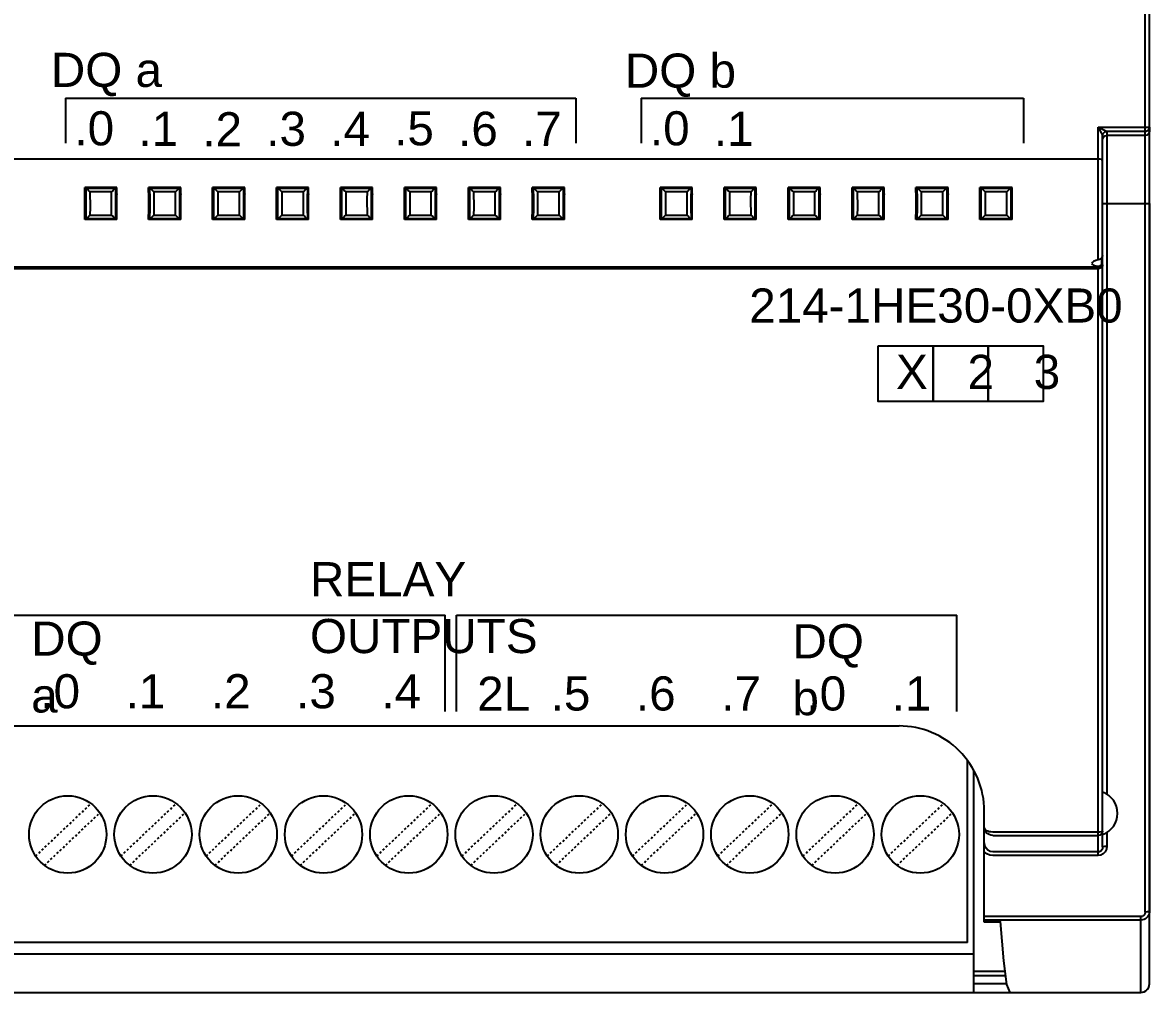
# Model space of a CAD drawing. Header units: inches. Extents: x 57 to 2760, y -193 to 2149.
# Drawn here: x 447.1 to 500, y 1902.8 to 1948.3 of the extents above; entities that cross this region are included whole.
import ezdxf

# ---------------------------------------------------------------- set-up
doc = ezdxf.new("R2010")
doc.units = ezdxf.units.IN
doc.header["$MEASUREMENT"] = 0
doc.linetypes.add('DOT', pattern=[0.2, 0.1, -0.1])
doc.styles.get("Standard").update_dxf_attribs({"font": 'arial.ttf'})

msp = doc.modelspace()

# ---------------------------------------------------------------- linework, layer by layer
at = {"color": 7, "linetype": 'Continuous'}
for p, q in [((499.97114, 1903.19462), (499.97114, 2002.39462)), ((499.77114, 1906.56641), (499.77114, 1999.02283)), ((497.57114, 1937.14898), (497.57114, 1943.37762)), ((497.57114, 1943.37762), (497.70357, 1943.11395)), ((497.57114, 1943.37762), (497.64829, 1943.33912)), ((497.57114, 1943.37762), (499.77114, 1943.37762)), ((497.64829, 1943.33912), (497.80264, 1943.26268)), ((497.70357, 1943.11395), (497.75103, 1943.02046)), ((497.75103, 1943.02046), (497.76374, 1942.9958)), ((497.80264, 1943.26268), (497.8915, 1943.21923)), ((497.8915, 1943.21923), (497.93092, 1943.20026)), ((497.96871, 1943.18286), (499.77114, 1943.18286)), ((497.97114, 1943.179), (497.97114, 1912.09265)), ((499.9602, 1943.31712), (499.97114, 1943.3821)), ((499.97114, 1943.3821), (499.97114, 1943.18168)), ((497.77114, 1937.04377), (497.77114, 1942.97977)), ((497.77114, 1937.35159), (497.77114, 1942.97977)), ((499.77114, 1942.98244), (497.97114, 1942.98244)), ((497.57114, 1941.87849), (445.12114, 1941.87849)), ((450.01779, 1940.54797), (450.06438, 1940.50138)), ((451.52449, 1940.54797), (450.01779, 1940.54797)), ((450.06438, 1940.50138), (450.10823, 1940.5006)), ((451.43405, 1940.5006), (450.10823, 1940.5006)), ((451.43405, 1940.5006), (451.4779, 1940.50138)), ((451.52449, 1940.54797), (451.4779, 1940.50138)), ((453.06438, 1940.50138), (453.01779, 1940.54797)), ((454.52449, 1940.54797), (453.01779, 1940.54797)), ((453.06438, 1940.50138), (453.10823, 1940.5006)), ((454.43405, 1940.5006), (453.10823, 1940.5006)), ((454.43405, 1940.5006), (454.4779, 1940.50138)), ((454.4779, 1940.50138), (454.52449, 1940.54797)), ((456.06438, 1940.50138), (456.01779, 1940.54797)), ((457.52449, 1940.54797), (456.01779, 1940.54797)), ((456.06438, 1940.50138), (456.10823, 1940.5006)), ((457.43405, 1940.5006), (456.10823, 1940.5006)), ((457.43405, 1940.5006), (457.4779, 1940.50138)), ((457.4779, 1940.50138), (457.52449, 1940.54797)), ((459.06438, 1940.50138), (459.01779, 1940.54797)), ((460.52449, 1940.54797), (459.01779, 1940.54797)), ((459.06438, 1940.50138), (459.10823, 1940.5006)), ((460.43405, 1940.5006), (459.10823, 1940.5006)), ((460.43405, 1940.5006), (460.4779, 1940.50138)), ((460.4779, 1940.50138), (460.52449, 1940.54797)), ((462.06438, 1940.50138), (462.01779, 1940.54797)), ((463.52449, 1940.54797), (462.01779, 1940.54797)), ((462.06438, 1940.50138), (462.10823, 1940.5006)), ((463.43405, 1940.5006), (462.10823, 1940.5006)), ((463.43405, 1940.5006), (463.4779, 1940.50138)), ((463.4779, 1940.50138), (463.52449, 1940.54797)), ((465.06438, 1940.50138), (465.01779, 1940.54797)), ((466.52449, 1940.54797), (465.01779, 1940.54797)), ((465.06438, 1940.50138), (465.10823, 1940.5006)), ((466.43405, 1940.5006), (465.10823, 1940.5006)), ((466.43405, 1940.5006), (466.4779, 1940.50138)), ((466.4779, 1940.50138), (466.52449, 1940.54797)), ((468.06438, 1940.50138), (468.01779, 1940.54797)), ((469.52449, 1940.54797), (468.01779, 1940.54797)), ((468.06438, 1940.50138), (468.10823, 1940.5006)), ((469.43405, 1940.5006), (468.10823, 1940.5006)), ((469.43405, 1940.5006), (469.4779, 1940.50138)), ((469.4779, 1940.50138), (469.52449, 1940.54797)), ((471.06438, 1940.50138), (471.01779, 1940.54797)), ((472.52449, 1940.54797), (471.01779, 1940.54797)), ((471.06438, 1940.50138), (471.10823, 1940.5006)), ((472.43405, 1940.5006), (471.10823, 1940.5006)), ((472.43405, 1940.5006), (472.4779, 1940.50138)), ((472.4779, 1940.50138), (472.52449, 1940.54797)), ((477.06438, 1940.50138), (477.01779, 1940.54797)), ((478.52449, 1940.54797), (477.01779, 1940.54797)), ((477.06438, 1940.50138), (477.10823, 1940.5006)), ((478.43405, 1940.5006), (477.10823, 1940.5006)), ((478.43405, 1940.5006), (478.4779, 1940.50138)), ((478.4779, 1940.50138), (478.52449, 1940.54797)), ((480.06438, 1940.50138), (480.01779, 1940.54797)), ((481.52449, 1940.54797), (480.01779, 1940.54797)), ((480.06438, 1940.50138), (480.10823, 1940.5006)), ((481.43405, 1940.5006), (480.10823, 1940.5006)), ((481.43405, 1940.5006), (481.4779, 1940.50138)), ((481.4779, 1940.50138), (481.52449, 1940.54797)), ((483.06438, 1940.50138), (483.01779, 1940.54797)), ((484.52449, 1940.54797), (483.01779, 1940.54797)), ((483.06438, 1940.50138), (483.10823, 1940.5006)), ((484.43405, 1940.5006), (483.10823, 1940.5006)), ((484.43405, 1940.5006), (484.4779, 1940.50138)), ((484.4779, 1940.50138), (484.52449, 1940.54797)), ((486.06438, 1940.50138), (486.01779, 1940.54797)), ((487.52449, 1940.54797), (486.01779, 1940.54797)), ((486.06438, 1940.50138), (486.09361, 1940.50086)), ((486.09361, 1940.50086), (486.10823, 1940.5006)), ((487.43405, 1940.5006), (486.10823, 1940.5006)), ((487.43405, 1940.5006), (487.4779, 1940.50138)), ((487.4779, 1940.50138), (487.52449, 1940.54797)), ((489.06438, 1940.50138), (489.01779, 1940.54797)), ((490.52449, 1940.54797), (489.01779, 1940.54797)), ((489.06438, 1940.50138), (489.09361, 1940.50086)), ((489.09361, 1940.50086), (489.10823, 1940.5006)), ((490.43405, 1940.5006), (489.10823, 1940.5006)), ((490.43405, 1940.5006), (490.4779, 1940.50138)), ((490.4779, 1940.50138), (490.52449, 1940.54797)), ((492.06438, 1940.50138), (492.01779, 1940.54797)), ((493.52449, 1940.54797), (492.01779, 1940.54797)), ((492.06438, 1940.50138), (492.09361, 1940.50086)), ((492.09361, 1940.50086), (492.10823, 1940.5006)), ((493.43405, 1940.5006), (492.10823, 1940.5006)), ((493.43405, 1940.5006), (493.4779, 1940.50138)), ((493.4779, 1940.50138), (493.52449, 1940.54797)), ((451.27715, 1940.33677), (450.26513, 1940.33677)), ((451.49607, 1939.95021), (451.49565, 1939.81894)), ((451.49565, 1939.81894), (451.49585, 1939.68611)), ((451.49709, 1940.07042), (451.49607, 1939.95021)), ((451.52378, 1940.3099), (451.50425, 1940.29457)), ((451.50425, 1940.29457), (451.52352, 1940.2227)), ((453.03803, 1940.29457), (453.01876, 1940.2227)), ((453.04568, 1940.02323), (453.04433, 1940.13353)), ((453.04646, 1939.89626), (453.04568, 1940.02323)), ((453.04662, 1939.76211), (453.04646, 1939.89626)), ((454.27715, 1940.33677), (453.26513, 1940.33677)), ((454.49607, 1939.95021), (454.49565, 1939.81894)), ((454.49565, 1939.81894), (454.49585, 1939.68611)), ((454.49709, 1940.07042), (454.49607, 1939.95021)), ((454.52378, 1940.3099), (454.50425, 1940.29457)), ((454.50425, 1940.29457), (454.52352, 1940.2227)), ((456.03803, 1940.29457), (456.01876, 1940.2227)), ((456.04568, 1940.02323), (456.04433, 1940.13353)), ((456.04646, 1939.89626), (456.04568, 1940.02323)), ((456.04662, 1939.76211), (456.04646, 1939.89626)), ((457.27715, 1940.33677), (456.26513, 1940.33677)), ((457.49607, 1939.95021), (457.49565, 1939.81894)), ((457.49565, 1939.81894), (457.49585, 1939.68611)), ((457.49709, 1940.07042), (457.49607, 1939.95021)), ((457.52378, 1940.3099), (457.50425, 1940.29457)), ((457.50425, 1940.29457), (457.52352, 1940.2227)), ((459.03803, 1940.29457), (459.01876, 1940.2227)), ((459.04568, 1940.02323), (459.04433, 1940.13353)), ((459.04646, 1939.89626), (459.04568, 1940.02323)), ((459.04662, 1939.76211), (459.04646, 1939.89626)), ((460.27715, 1940.33677), (459.26513, 1940.33677)), ((460.49607, 1939.95021), (460.49565, 1939.81894)), ((460.49565, 1939.81894), (460.49585, 1939.68611)), ((460.49709, 1940.07042), (460.49607, 1939.95021)), ((460.52378, 1940.3099), (460.50425, 1940.29457)), ((460.50425, 1940.29457), (460.52352, 1940.2227)), ((462.03803, 1940.29457), (462.01876, 1940.2227)), ((462.04568, 1940.02323), (462.04433, 1940.13353)), ((462.04646, 1939.89626), (462.04568, 1940.02323)), ((462.04662, 1939.76211), (462.04646, 1939.89626)), ((463.27715, 1940.33677), (462.26513, 1940.33677)), ((463.49607, 1939.95021), (463.49565, 1939.81894)), ((463.49565, 1939.81894), (463.49585, 1939.68611)), ((463.49709, 1940.07042), (463.49607, 1939.95021)), ((463.52378, 1940.3099), (463.50425, 1940.29457)), ((463.50425, 1940.29457), (463.52352, 1940.2227)), ((465.03803, 1940.29457), (465.01876, 1940.2227)), ((465.04568, 1940.02323), (465.04433, 1940.13353)), ((465.04646, 1939.89626), (465.04568, 1940.02323)), ((465.04662, 1939.76211), (465.04646, 1939.89626)), ((466.27715, 1940.33677), (465.26513, 1940.33677)), ((466.49607, 1939.95021), (466.49565, 1939.81894)), ((466.49565, 1939.81894), (466.49585, 1939.68611)), ((466.49709, 1940.07042), (466.49607, 1939.95021)), ((466.52378, 1940.3099), (466.50425, 1940.29457)), ((466.50425, 1940.29457), (466.52352, 1940.2227)), ((468.03803, 1940.29457), (468.01876, 1940.2227)), ((468.04568, 1940.02323), (468.04433, 1940.13353)), ((468.04646, 1939.89626), (468.04568, 1940.02323)), ((468.04662, 1939.76211), (468.04646, 1939.89626)), ((469.27715, 1940.33677), (468.26513, 1940.33677)), ((469.49607, 1939.95021), (469.49565, 1939.81894)), ((469.49565, 1939.81894), (469.49585, 1939.68611)), ((469.49709, 1940.07042), (469.49607, 1939.95021)), ((469.52378, 1940.3099), (469.50425, 1940.29457)), ((469.50425, 1940.29457), (469.52352, 1940.2227)), ((471.03803, 1940.29457), (471.01876, 1940.2227)), ((471.04568, 1940.02323), (471.04433, 1940.13353)), ((471.04646, 1939.89626), (471.04568, 1940.02323)), ((471.04662, 1939.76211), (471.04646, 1939.89626)), ((472.27715, 1940.33677), (471.26513, 1940.33677)), ((472.49565, 1939.81894), (472.49585, 1939.68611)), ((472.52378, 1940.3099), (472.50425, 1940.29457)), ((472.50425, 1940.29457), (472.52352, 1940.2227)), ((477.03803, 1940.29457), (477.01876, 1940.2227)), ((477.04568, 1940.02323), (477.04433, 1940.13353)), ((477.04646, 1939.89626), (477.04568, 1940.02323)), ((477.04662, 1939.76211), (477.04646, 1939.89626)), ((478.27715, 1940.33677), (477.26513, 1940.33677)), ((478.49607, 1939.95021), (478.49565, 1939.81894)), ((478.49565, 1939.81894), (478.49585, 1939.68611)), ((478.49709, 1940.07042), (478.49607, 1939.95021)), ((478.52378, 1940.3099), (478.50425, 1940.29457)), ((478.50425, 1940.29457), (478.52352, 1940.2227)), ((480.03803, 1940.29457), (480.01876, 1940.2227)), ((480.04568, 1940.02323), (480.04433, 1940.13353)), ((480.04646, 1939.89626), (480.04568, 1940.02323)), ((480.04662, 1939.76211), (480.04646, 1939.89626)), ((481.27715, 1940.33677), (480.26513, 1940.33677)), ((481.49607, 1939.95021), (481.49565, 1939.81894)), ((481.49565, 1939.81894), (481.49585, 1939.68611)), ((481.49709, 1940.07042), (481.49607, 1939.95021)), ((481.52378, 1940.3099), (481.50425, 1940.29457)), ((481.50425, 1940.29457), (481.52352, 1940.2227)), ((483.03803, 1940.29457), (483.01876, 1940.2227)), ((483.04568, 1940.02323), (483.04433, 1940.13353)), ((483.04646, 1939.89626), (483.04568, 1940.02323)), ((483.04662, 1939.76211), (483.04646, 1939.89626)), ((484.27715, 1940.33677), (483.26513, 1940.33677)), ((484.49607, 1939.95021), (484.49565, 1939.81894)), ((484.49565, 1939.81894), (484.49585, 1939.68611)), ((484.49709, 1940.07042), (484.49607, 1939.95021)), ((484.52378, 1940.3099), (484.50425, 1940.29457)), ((484.50425, 1940.29457), (484.52352, 1940.2227)), ((486.03803, 1940.29457), (486.01876, 1940.2227)), ((486.04568, 1940.02323), (486.04433, 1940.13353)), ((486.04646, 1939.89626), (486.04568, 1940.02323)), ((486.04662, 1939.76211), (486.04646, 1939.89626)), ((487.27715, 1940.33677), (486.26513, 1940.33677)), ((487.49607, 1939.95021), (487.49565, 1939.81894)), ((487.49565, 1939.81894), (487.49585, 1939.68611)), ((487.49709, 1940.07042), (487.49607, 1939.95021)), ((487.52378, 1940.3099), (487.50425, 1940.29457)), ((487.50425, 1940.29457), (487.52352, 1940.2227)), ((489.03803, 1940.29457), (489.01876, 1940.2227)), ((489.04568, 1940.02323), (489.04433, 1940.13353)), ((489.04646, 1939.89626), (489.04568, 1940.02323)), ((489.04662, 1939.76211), (489.04646, 1939.89626)), ((490.27715, 1940.33677), (489.26513, 1940.33677)), ((490.49607, 1939.95021), (490.49565, 1939.81894)), ((490.49565, 1939.81894), (490.49585, 1939.68611)), ((490.49709, 1940.07042), (490.49607, 1939.95021)), ((490.52378, 1940.3099), (490.50425, 1940.29457)), ((490.50425, 1940.29457), (490.52352, 1940.2227)), ((492.03803, 1940.29457), (492.01876, 1940.2227)), ((492.04568, 1940.02323), (492.04433, 1940.13353)), ((492.04646, 1939.89626), (492.04568, 1940.02323)), ((492.04662, 1939.76211), (492.04646, 1939.89626)), ((493.27715, 1940.33677), (492.26513, 1940.33677)), ((451.49585, 1939.68611), (451.49665, 1939.56094)), ((451.49665, 1939.56094), (451.498, 1939.45226)), ((451.50425, 1939.29467), (451.52352, 1939.36654)), ((453.0185, 1939.27934), (453.03803, 1939.29467)), ((453.03803, 1939.29467), (453.01876, 1939.36654)), ((453.04509, 1939.51018), (453.04616, 1939.63028)), ((453.04616, 1939.63028), (453.04662, 1939.76211)), ((454.49585, 1939.68611), (454.49665, 1939.56094)), ((454.49665, 1939.56094), (454.498, 1939.45226)), ((454.50425, 1939.29467), (454.52352, 1939.36654)), ((456.0185, 1939.27934), (456.03803, 1939.29467)), ((456.03803, 1939.29467), (456.01876, 1939.36654)), ((456.04509, 1939.51018), (456.04616, 1939.63028)), ((456.04616, 1939.63028), (456.04662, 1939.76211)), ((457.49585, 1939.68611), (457.49665, 1939.56094)), ((457.49665, 1939.56094), (457.498, 1939.45226)), ((457.50425, 1939.29467), (457.52352, 1939.36654)), ((459.0185, 1939.27934), (459.03803, 1939.29467)), ((459.03803, 1939.29467), (459.01876, 1939.36654)), ((459.04509, 1939.51018), (459.04616, 1939.63028)), ((459.04616, 1939.63028), (459.04662, 1939.76211)), ((460.49585, 1939.68611), (460.49665, 1939.56094)), ((460.49665, 1939.56094), (460.498, 1939.45226)), ((460.50425, 1939.29467), (460.52352, 1939.36654)), ((462.0185, 1939.27934), (462.03803, 1939.29467)), ((462.03803, 1939.29467), (462.01876, 1939.36654)), ((462.04509, 1939.51018), (462.04616, 1939.63028)), ((462.04616, 1939.63028), (462.04662, 1939.76211)), ((463.49585, 1939.68611), (463.49665, 1939.56094)), ((463.49665, 1939.56094), (463.498, 1939.45226)), ((463.50425, 1939.29467), (463.52352, 1939.36654)), ((465.0185, 1939.27934), (465.03803, 1939.29467)), ((465.03803, 1939.29467), (465.01876, 1939.36654)), ((465.04509, 1939.51018), (465.04616, 1939.63028)), ((465.04616, 1939.63028), (465.04662, 1939.76211)), ((466.49585, 1939.68611), (466.49665, 1939.56094)), ((466.49665, 1939.56094), (466.498, 1939.45226)), ((466.50425, 1939.29467), (466.52352, 1939.36654)), ((468.0185, 1939.27934), (468.03803, 1939.29467)), ((468.03803, 1939.29467), (468.01876, 1939.36654)), ((468.04509, 1939.51018), (468.04616, 1939.63028)), ((468.04616, 1939.63028), (468.04662, 1939.76211)), ((469.49585, 1939.68611), (469.49665, 1939.56094)), ((469.49665, 1939.56094), (469.498, 1939.45226)), ((469.50425, 1939.29467), (469.52352, 1939.36654)), ((471.0185, 1939.27934), (471.03803, 1939.29467)), ((471.03803, 1939.29467), (471.01876, 1939.36654)), ((471.04509, 1939.51018), (471.04616, 1939.63028)), ((471.04616, 1939.63028), (471.04662, 1939.76211)), ((472.49585, 1939.68611), (472.49665, 1939.56094)), ((472.49665, 1939.56094), (472.498, 1939.45226)), ((472.50425, 1939.29467), (472.52352, 1939.36654)), ((477.0185, 1939.27934), (477.03803, 1939.29467)), ((477.03803, 1939.29467), (477.01876, 1939.36654)), ((477.04509, 1939.51018), (477.04616, 1939.63028)), ((477.04616, 1939.63028), (477.04662, 1939.76211)), ((478.49585, 1939.68611), (478.49665, 1939.56094)), ((478.49665, 1939.56094), (478.498, 1939.45226)), ((478.50425, 1939.29467), (478.52352, 1939.36654)), ((480.0185, 1939.27934), (480.03803, 1939.29467)), ((480.03803, 1939.29467), (480.01876, 1939.36654)), ((480.04509, 1939.51018), (480.04616, 1939.63028)), ((480.04616, 1939.63028), (480.04662, 1939.76211)), ((481.49585, 1939.68611), (481.49665, 1939.56094)), ((481.49665, 1939.56094), (481.498, 1939.45226)), ((481.50425, 1939.29467), (481.52352, 1939.36654)), ((483.0185, 1939.27934), (483.03803, 1939.29467)), ((483.03803, 1939.29467), (483.01876, 1939.36654)), ((483.04509, 1939.51018), (483.04616, 1939.63028)), ((483.04616, 1939.63028), (483.04662, 1939.76211)), ((484.49585, 1939.68611), (484.49665, 1939.56094)), ((484.49665, 1939.56094), (484.498, 1939.45226)), ((484.50425, 1939.29467), (484.52352, 1939.36654)), ((486.0185, 1939.27934), (486.03803, 1939.29467)), ((486.03803, 1939.29467), (486.01876, 1939.36654)), ((486.04509, 1939.51018), (486.04616, 1939.63028)), ((486.04616, 1939.63028), (486.04662, 1939.76211)), ((487.49585, 1939.68611), (487.49665, 1939.56094)), ((487.49665, 1939.56094), (487.498, 1939.45226)), ((487.50425, 1939.29467), (487.52352, 1939.36654)), ((489.0185, 1939.27934), (489.03803, 1939.29467)), ((489.03803, 1939.29467), (489.01876, 1939.36654)), ((489.04509, 1939.51018), (489.04616, 1939.63028)), ((489.04616, 1939.63028), (489.04662, 1939.76211)), ((490.49585, 1939.68611), (490.49665, 1939.56094)), ((490.49665, 1939.56094), (490.498, 1939.45226)), ((490.50425, 1939.29467), (490.52352, 1939.36654)), ((492.0185, 1939.27934), (492.03803, 1939.29467)), ((492.03803, 1939.29467), (492.01876, 1939.36654)), ((492.04509, 1939.51018), (492.04616, 1939.63028)), ((492.04616, 1939.63028), (492.04662, 1939.76211)), ((497.77114, 1939.79462), (499.97114, 1939.79462)), ((499.97114, 1939.79462), (499.97114, 1906.59967)), ((450.01779, 1939.04127), (450.06438, 1939.08786)), ((451.52449, 1939.04127), (450.01779, 1939.04127)), ((450.10822, 1939.08864), (450.06438, 1939.08786)), ((450.10822, 1939.08864), (451.43406, 1939.08864)), ((450.26513, 1939.25247), (451.27715, 1939.25247)), ((451.4779, 1939.08786), (451.43406, 1939.08864)), ((451.52449, 1939.04127), (451.4779, 1939.08786)), ((453.06438, 1939.08786), (453.01779, 1939.04127)), ((454.52449, 1939.04127), (453.01779, 1939.04127)), ((453.10822, 1939.08864), (453.06438, 1939.08786)), ((453.10822, 1939.08864), (454.43406, 1939.08864)), ((453.26513, 1939.25247), (454.27715, 1939.25247)), ((454.4779, 1939.08786), (454.43406, 1939.08864)), ((454.4779, 1939.08786), (454.52449, 1939.04127)), ((456.06438, 1939.08786), (456.01779, 1939.04127)), ((457.52449, 1939.04127), (456.01779, 1939.04127)), ((456.10822, 1939.08864), (456.06438, 1939.08786)), ((456.10822, 1939.08864), (457.43406, 1939.08864)), ((456.26513, 1939.25247), (457.27715, 1939.25247)), ((457.4779, 1939.08786), (457.43406, 1939.08864)), ((457.4779, 1939.08786), (457.52449, 1939.04127)), ((459.06438, 1939.08786), (459.01779, 1939.04127)), ((460.52449, 1939.04127), (459.01779, 1939.04127)), ((459.10822, 1939.08864), (459.06438, 1939.08786)), ((459.10822, 1939.08864), (460.43406, 1939.08864)), ((459.26513, 1939.25247), (460.27715, 1939.25247)), ((460.4779, 1939.08786), (460.43406, 1939.08864)), ((460.4779, 1939.08786), (460.52449, 1939.04127)), ((462.06438, 1939.08786), (462.01779, 1939.04127)), ((463.52449, 1939.04127), (462.01779, 1939.04127)), ((462.10822, 1939.08864), (462.06438, 1939.08786)), ((462.10822, 1939.08864), (463.43406, 1939.08864)), ((462.26513, 1939.25247), (463.27715, 1939.25247)), ((463.4779, 1939.08786), (463.43406, 1939.08864)), ((463.4779, 1939.08786), (463.52449, 1939.04127)), ((465.06438, 1939.08786), (465.01779, 1939.04127)), ((466.52449, 1939.04127), (465.01779, 1939.04127)), ((465.10822, 1939.08864), (465.06438, 1939.08786)), ((465.10822, 1939.08864), (466.43406, 1939.08864)), ((465.26513, 1939.25247), (466.27715, 1939.25247)), ((466.4779, 1939.08786), (466.43406, 1939.08864)), ((466.4779, 1939.08786), (466.52449, 1939.04127)), ((468.06438, 1939.08786), (468.01779, 1939.04127)), ((469.52449, 1939.04127), (468.01779, 1939.04127)), ((468.10822, 1939.08864), (468.06438, 1939.08786)), ((468.10822, 1939.08864), (469.43406, 1939.08864)), ((468.26513, 1939.25247), (469.27715, 1939.25247)), ((469.4779, 1939.08786), (469.43406, 1939.08864)), ((469.4779, 1939.08786), (469.52449, 1939.04127)), ((471.06438, 1939.08786), (471.01779, 1939.04127)), ((472.52449, 1939.04127), (471.01779, 1939.04127)), ((471.10822, 1939.08864), (471.06438, 1939.08786)), ((471.10822, 1939.08864), (472.43406, 1939.08864)), ((471.26513, 1939.25247), (472.27715, 1939.25247)), ((472.4779, 1939.08786), (472.43406, 1939.08864)), ((472.4779, 1939.08786), (472.52449, 1939.04127)), ((477.06438, 1939.08786), (477.01779, 1939.04127)), ((478.52449, 1939.04127), (477.01779, 1939.04127)), ((477.10822, 1939.08864), (477.06438, 1939.08786)), ((477.10822, 1939.08864), (478.43406, 1939.08864)), ((477.26513, 1939.25247), (478.27715, 1939.25247)), ((478.4779, 1939.08786), (478.43406, 1939.08864)), ((478.4779, 1939.08786), (478.52449, 1939.04127)), ((480.06438, 1939.08786), (480.01779, 1939.04127)), ((481.52449, 1939.04127), (480.01779, 1939.04127)), ((480.10822, 1939.08864), (480.06438, 1939.08786)), ((480.10822, 1939.08864), (481.43406, 1939.08864)), ((480.26513, 1939.25247), (481.27715, 1939.25247)), ((481.4779, 1939.08786), (481.43406, 1939.08864)), ((481.4779, 1939.08786), (481.52449, 1939.04127)), ((483.06438, 1939.08786), (483.01779, 1939.04127)), ((484.52449, 1939.04127), (483.01779, 1939.04127)), ((483.10822, 1939.08864), (483.06438, 1939.08786)), ((483.10822, 1939.08864), (484.43406, 1939.08864)), ((483.26513, 1939.25247), (484.27715, 1939.25247)), ((484.4779, 1939.08786), (484.43406, 1939.08864)), ((484.4779, 1939.08786), (484.52449, 1939.04127)), ((486.06438, 1939.08786), (486.01779, 1939.04127)), ((487.52449, 1939.04127), (486.01779, 1939.04127)), ((486.10822, 1939.08864), (486.06438, 1939.08786)), ((486.10822, 1939.08864), (487.43406, 1939.08864)), ((486.26513, 1939.25247), (487.27715, 1939.25247)), ((487.4779, 1939.08786), (487.43406, 1939.08864)), ((487.4779, 1939.08786), (487.52449, 1939.04127)), ((489.06438, 1939.08786), (489.01779, 1939.04127)), ((490.52449, 1939.04127), (489.01779, 1939.04127)), ((489.10822, 1939.08864), (489.06438, 1939.08786)), ((489.10822, 1939.08864), (490.43406, 1939.08864)), ((489.26513, 1939.25247), (490.27715, 1939.25247)), ((490.44868, 1939.08838), (490.43406, 1939.08864)), ((490.4779, 1939.08786), (490.44868, 1939.08838)), ((490.4779, 1939.08786), (490.52449, 1939.04127)), ((492.06438, 1939.08786), (492.01779, 1939.04127)), ((493.52449, 1939.04127), (492.01779, 1939.04127)), ((492.10822, 1939.08864), (492.06438, 1939.08786)), ((492.10822, 1939.08864), (493.43406, 1939.08864)), ((492.26513, 1939.25247), (493.27715, 1939.25247)), ((493.44868, 1939.08838), (493.43406, 1939.08864)), ((493.4779, 1939.08786), (493.44868, 1939.08838)), ((493.4779, 1939.08786), (493.52449, 1939.04127)), ((497.72114, 1937.22572), (497.72114, 1936.9179)), ((497.57114, 1936.80604), (445.12114, 1936.80604)), ((497.57114, 1936.73864), (445.12114, 1936.73864)), ((497.57114, 1909.22064), (497.57114, 1936.85877)), ((497.72114, 1936.9179), (497.75824, 1936.97653)), ((497.75592, 1936.92903), (497.77114, 1937.00527)), ((497.75824, 1936.97653), (497.77114, 1937.04377)), ((497.77114, 1909.62196), (497.77114, 1937.00527)), ((446.22114, 1915.29462), (488.22111, 1915.29462)), ((491.43114, 1905.14462), (491.43114, 1913.68123)), ((491.72114, 1913.23111), (491.72114, 1902.79462)), ((492.22114, 1906.09161), (492.22114, 1911.29462)), ((492.62114, 1910.33179), (497.57114, 1910.33179)), ((497.97114, 1910.29659), (497.97114, 1909.65211)), ((492.62114, 1910.15894), (497.57114, 1910.15894)), ((497.57114, 1909.38322), (492.62114, 1909.38322)), ((497.57114, 1909.22064), (492.62114, 1909.22064)), ((499.57114, 1906.3493), (492.22114, 1906.3493)), ((499.57112, 1906.18957), (492.22114, 1906.18957)), ((492.98956, 1906.1182), (492.22114, 1906.1182)), ((492.99314, 1906.09161), (492.22114, 1906.09161)), ((493.13647, 1904.27635), (492.98956, 1906.1182)), ((499.57114, 1902.79462), (499.57114, 1906.3493)), ((491.43114, 1905.14462), (442.52114, 1905.14462)), ((442.72114, 1904.60462), (491.72114, 1904.60462)), ((491.72114, 1903.79462), (493.20115, 1903.79462)), ((491.72114, 1903.59462), (493.22801, 1903.59462)), ((493.28172, 1903.19462), (491.72114, 1903.19462)), ((390.37114, 1902.79462), (499.57114, 1902.79462))]:
    msp.add_line(p, q, dxfattribs=at)
for p, q in [((449.12071, 1944.74008), (449.12071, 1942.62405)), ((449.12071, 1944.74008), (473.05981, 1944.74008)), ((473.05981, 1944.74008), (473.05981, 1942.62405)), ((476.12071, 1944.74008), (476.12071, 1942.62405)), ((476.12071, 1944.74008), (494.05981, 1944.74008)), ((494.05981, 1944.74008), (494.05981, 1942.62405)), ((443.46139, 1920.48261), (466.93614, 1920.48261)), ((466.93614, 1915.96903), (466.93614, 1920.48261)), ((467.46139, 1920.48261), (490.93614, 1920.48261)), ((467.46139, 1915.96903), (467.46139, 1920.48261)), ((490.93614, 1915.96903), (490.93614, 1920.48261))]:
    msp.add_line(p, q)
at = {"linetype": 'DOT'}
for p, q in [((447.71529, 1909.19139), (450.31437, 1911.65344)), ((451.71529, 1909.19139), (454.31437, 1911.65344)), ((455.71529, 1909.19139), (458.31437, 1911.65344)), ((459.71529, 1909.19139), (462.31437, 1911.65344)), ((463.71529, 1909.19139), (466.31437, 1911.65344)), ((467.71529, 1909.19139), (470.31437, 1911.65344)), ((471.71529, 1909.19139), (474.31437, 1911.65344)), ((475.71529, 1909.19139), (478.31437, 1911.65344)), ((479.71529, 1909.19139), (482.31437, 1911.65344)), ((483.71529, 1909.19139), (486.31437, 1911.65344)), ((487.71529, 1909.19139), (490.31437, 1911.65344)), ((448.12791, 1908.7558), (450.72699, 1911.21785)), ((452.12791, 1908.7558), (454.72699, 1911.21785)), ((456.12791, 1908.7558), (458.72699, 1911.21785)), ((460.12791, 1908.7558), (462.72699, 1911.21785)), ((464.12791, 1908.7558), (466.72699, 1911.21785)), ((468.12791, 1908.7558), (470.72699, 1911.21785)), ((472.12791, 1908.7558), (474.72699, 1911.21785)), ((476.12791, 1908.7558), (478.72699, 1911.21785)), ((480.12791, 1908.7558), (482.72699, 1911.21785)), ((484.12791, 1908.7558), (486.72699, 1911.21785)), ((488.12791, 1908.7558), (490.72699, 1911.21785))]:
    msp.add_line(p, q, dxfattribs=at)
at = {"color": 7, "linetype": 'Continuous'}
for points in [[(497.76374, 1942.9958), (497.76759, 1942.98846), (497.76993, 1942.98414)], [(497.76993, 1942.98414), (497.79736, 1943.08299), (497.87001, 1943.15563), (497.96871, 1943.18287)], [(497.77114, 1942.97977), (497.79793, 1943.07939), (497.87114, 1943.15231), (497.97114, 1943.179)], [(497.93092, 1943.20026), (497.94531, 1943.19345), (497.95633, 1943.18832), (497.96404, 1943.18484), (497.96871, 1943.18286)], [(497.96871, 1943.18286), (497.97053, 1943.18096), (497.97114, 1943.179)], [(499.77114, 1943.37762), (499.84816, 1943.37796), (499.91388, 1943.37896), (499.95654, 1943.38042), (499.97114, 1943.3821)], [(499.77114, 1943.18286), (499.81144, 1943.18695), (499.85374, 1943.20065), (499.89543, 1943.226), (499.93266, 1943.2646), (499.9602, 1943.31712)], [(499.97114, 1943.18168), (499.95592, 1943.10544), (499.91256, 1943.0408), (499.84768, 1942.99761), (499.77114, 1942.98244)], [(497.76993, 1942.98414), (497.77084, 1942.98194), (497.77114, 1942.97977)], [(497.77114, 1942.7832), (497.78636, 1942.85945), (497.82972, 1942.92409)], [(497.82972, 1942.92409), (497.8946, 1942.96728), (497.97114, 1942.98244)], [(497.77114, 1941.79818), (497.75724, 1941.82801), (497.71595, 1941.85394), (497.65108, 1941.87193), (497.57114, 1941.87849)], [(450.01779, 1939.04127), (450.01928, 1939.5409), (450.01928, 1940.04798), (450.01779, 1940.54797)], [(450.06438, 1940.50138), (450.06579, 1940.03173), (450.06579, 1939.55779), (450.06438, 1939.08786)], [(450.10823, 1940.5006), (450.15878, 1940.44626), (450.21113, 1940.39166), (450.26513, 1940.33677)], [(451.43405, 1940.5006), (451.3835, 1940.44626), (451.33115, 1940.39166), (451.27715, 1940.33677)], [(451.4779, 1939.08786), (451.47649, 1939.55779), (451.47649, 1940.03173), (451.4779, 1940.50138)], [(451.52449, 1939.04127), (451.523, 1939.5409), (451.523, 1940.04798), (451.52449, 1940.54797)], [(453.01779, 1939.04127), (453.01928, 1939.5409), (453.01928, 1940.04798), (453.01779, 1940.54797)], [(453.06438, 1940.50138), (453.06579, 1940.03173), (453.06579, 1939.55779), (453.06438, 1939.08786)], [(453.10823, 1940.5006), (453.15878, 1940.44626), (453.21112, 1940.39167), (453.26513, 1940.33677)], [(454.43405, 1940.5006), (454.3835, 1940.44626), (454.33116, 1940.39167), (454.27715, 1940.33677)], [(454.4779, 1939.08786), (454.47649, 1939.55779), (454.47649, 1940.03173), (454.4779, 1940.50138)], [(454.52449, 1939.04127), (454.523, 1939.5409), (454.523, 1940.04798), (454.52449, 1940.54797)], [(456.01779, 1939.04127), (456.01928, 1939.5409), (456.01928, 1940.04798), (456.01779, 1940.54797)], [(456.06438, 1940.50138), (456.06579, 1940.03173), (456.06579, 1939.55779), (456.06438, 1939.08786)], [(456.10823, 1940.5006), (456.15877, 1940.44627), (456.21112, 1940.39167), (456.26513, 1940.33677)], [(457.43405, 1940.5006), (457.38351, 1940.44627), (457.33116, 1940.39167), (457.27715, 1940.33677)], [(457.4779, 1939.08786), (457.47649, 1939.55779), (457.47649, 1940.03173), (457.4779, 1940.50138)], [(457.52449, 1939.04127), (457.523, 1939.5409), (457.523, 1940.04798), (457.52449, 1940.54797)], [(459.01779, 1939.04127), (459.01928, 1939.5409), (459.01928, 1940.04798), (459.01779, 1940.54797)], [(459.06438, 1940.50138), (459.06579, 1940.03173), (459.06579, 1939.55779), (459.06438, 1939.08786)], [(459.10823, 1940.5006), (459.15876, 1940.44628), (459.21111, 1940.39168), (459.26513, 1940.33677)], [(460.43405, 1940.5006), (460.38352, 1940.44628), (460.33117, 1940.39168), (460.27715, 1940.33677)], [(460.4779, 1939.08786), (460.47649, 1939.55779), (460.47649, 1940.03173), (460.4779, 1940.50138)], [(460.52449, 1939.04127), (460.523, 1939.5409), (460.523, 1940.04798), (460.52449, 1940.54797)], [(462.01779, 1939.04127), (462.01928, 1939.5409), (462.01928, 1940.04798), (462.01779, 1940.54797)], [(462.06438, 1940.50138), (462.06579, 1940.03173), (462.06579, 1939.55779), (462.06438, 1939.08786)], [(462.10823, 1940.5006), (462.15875, 1940.44629), (462.2111, 1940.39169), (462.26513, 1940.33677)], [(463.43405, 1940.5006), (463.38353, 1940.44629), (463.33118, 1940.39169), (463.27715, 1940.33677)], [(463.4779, 1939.08786), (463.47649, 1939.55779), (463.47649, 1940.03173), (463.4779, 1940.50138)], [(463.52449, 1939.04127), (463.523, 1939.5409), (463.523, 1940.04798), (463.52449, 1940.54797)], [(465.01779, 1939.04127), (465.01928, 1939.5409), (465.01928, 1940.04798), (465.01779, 1940.54797)], [(465.06438, 1940.50138), (465.06579, 1940.03173), (465.06579, 1939.55779), (465.06438, 1939.08786)], [(465.10823, 1940.5006), (465.15874, 1940.4463), (465.21108, 1940.3917), (465.26513, 1940.33677)], [(466.43405, 1940.5006), (466.38354, 1940.4463), (466.33119, 1940.3917), (466.27715, 1940.33677)], [(466.4779, 1939.08786), (466.47649, 1939.55779), (466.47649, 1940.03173), (466.4779, 1940.50138)], [(466.52449, 1939.04127), (466.523, 1939.5409), (466.523, 1940.04798), (466.52449, 1940.54797)], [(468.01779, 1939.04127), (468.01928, 1939.5409), (468.01928, 1940.04798), (468.01779, 1940.54797)], [(468.06438, 1940.50138), (468.06579, 1940.03173), (468.06579, 1939.55779), (468.06438, 1939.08786)], [(468.10823, 1940.5006), (468.15873, 1940.44631), (468.21107, 1940.39172), (468.26513, 1940.33677)], [(469.43405, 1940.5006), (469.38355, 1940.44631), (469.33121, 1940.39172), (469.27715, 1940.33677)], [(469.4779, 1939.08786), (469.47649, 1939.55779), (469.47649, 1940.03173), (469.4779, 1940.50138)], [(469.52449, 1939.04127), (469.523, 1939.5409), (469.523, 1940.04798), (469.52449, 1940.54797)], [(471.01779, 1939.04127), (471.01928, 1939.5409), (471.01928, 1940.04798), (471.01779, 1940.54797)], [(471.06438, 1940.50138), (471.06579, 1940.03173), (471.06579, 1939.55779), (471.06438, 1939.08786)], [(471.10823, 1940.5006), (471.15872, 1940.44632), (471.21106, 1940.39173), (471.26513, 1940.33677)], [(472.43405, 1940.5006), (472.38356, 1940.44632), (472.33122, 1940.39173), (472.27715, 1940.33677)], [(472.4779, 1939.08786), (472.47649, 1939.55779), (472.47649, 1940.03173), (472.4779, 1940.50138)], [(472.52449, 1939.04127), (472.523, 1939.5409), (472.523, 1940.04798), (472.52449, 1940.54797)], [(477.01779, 1939.04127), (477.01928, 1939.5409), (477.01928, 1940.04798), (477.01779, 1940.54797)], [(477.06438, 1940.50138), (477.06579, 1940.03173), (477.06579, 1939.55779), (477.06438, 1939.08786)], [(477.10823, 1940.5006), (477.15869, 1940.44635), (477.21103, 1940.39176), (477.26513, 1940.33677)], [(478.43405, 1940.5006), (478.38359, 1940.44635), (478.33124, 1940.39176), (478.27715, 1940.33677)], [(478.4779, 1939.08786), (478.47649, 1939.55779), (478.47649, 1940.03173), (478.4779, 1940.50138)], [(478.52449, 1939.04127), (478.523, 1939.5409), (478.523, 1940.04798), (478.52449, 1940.54797)], [(480.01779, 1939.04127), (480.01928, 1939.5409), (480.01928, 1940.04798), (480.01779, 1940.54797)], [(480.06438, 1940.50138), (480.06579, 1940.03173), (480.06579, 1939.55779), (480.06438, 1939.08786)], [(480.10823, 1940.5006), (480.15868, 1940.44636), (480.21102, 1940.39177), (480.26513, 1940.33677)], [(481.43405, 1940.5006), (481.3836, 1940.44636), (481.33126, 1940.39177), (481.27715, 1940.33677)], [(481.4779, 1939.08786), (481.47649, 1939.55779), (481.47649, 1940.03173), (481.4779, 1940.50138)], [(481.52449, 1939.04127), (481.523, 1939.5409), (481.523, 1940.04798), (481.52449, 1940.54797)], [(483.01779, 1939.04127), (483.01928, 1939.5409), (483.01928, 1940.04798), (483.01779, 1940.54797)], [(483.06438, 1940.50138), (483.06579, 1940.03173), (483.06579, 1939.55779), (483.06438, 1939.08786)], [(483.10823, 1940.5006), (483.15867, 1940.44638), (483.21101, 1940.39178), (483.26513, 1940.33677)], [(484.43405, 1940.5006), (484.38361, 1940.44638), (484.33127, 1940.39178), (484.27715, 1940.33677)], [(484.4779, 1939.08786), (484.47649, 1939.55779), (484.47649, 1940.03173), (484.4779, 1940.50138)], [(484.52449, 1939.04127), (484.523, 1939.5409), (484.523, 1940.04798), (484.52449, 1940.54797)], [(486.01779, 1939.04127), (486.01928, 1939.5409), (486.01928, 1940.04798), (486.01779, 1940.54797)], [(486.06438, 1940.50138), (486.06579, 1940.03173), (486.06579, 1939.55779), (486.06438, 1939.08786)], [(486.10823, 1940.5006), (486.15865, 1940.44639), (486.211, 1940.3918), (486.26513, 1940.33677)], [(487.43405, 1940.5006), (487.38362, 1940.44639), (487.33128, 1940.3918), (487.27715, 1940.33677)], [(487.4779, 1939.08786), (487.47649, 1939.55779), (487.47649, 1940.03173), (487.4779, 1940.50138)], [(487.52449, 1939.04127), (487.523, 1939.5409), (487.523, 1940.04798), (487.52449, 1940.54797)], [(489.01779, 1939.04127), (489.01928, 1939.5409), (489.01928, 1940.04798), (489.01779, 1940.54797)], [(489.06438, 1940.50138), (489.06579, 1940.03173), (489.06579, 1939.55779), (489.06438, 1939.08786)], [(489.10823, 1940.5006), (489.15864, 1940.4464), (489.21098, 1940.39181), (489.26513, 1940.33677)], [(490.43405, 1940.5006), (490.38363, 1940.4464), (490.33129, 1940.39181), (490.27715, 1940.33677)], [(490.4779, 1939.08786), (490.47649, 1939.55779), (490.47649, 1940.03173), (490.4779, 1940.50138)], [(490.52449, 1939.04127), (490.523, 1939.5409), (490.523, 1940.04798), (490.52449, 1940.54797)], [(492.01779, 1939.04127), (492.01928, 1939.5409), (492.01928, 1940.04798), (492.01779, 1940.54797)], [(492.06438, 1940.50138), (492.06579, 1940.03173), (492.06579, 1939.55779), (492.06438, 1939.08786)], [(492.10823, 1940.5006), (492.15863, 1940.44641), (492.21097, 1940.39182), (492.26513, 1940.33677)], [(493.43405, 1940.5006), (493.38365, 1940.44641), (493.33131, 1940.39182), (493.27715, 1940.33677)], [(493.4779, 1939.08786), (493.47649, 1939.55779), (493.47649, 1940.03173), (493.4779, 1940.50138)], [(493.52449, 1939.04127), (493.523, 1939.5409), (493.523, 1940.04798), (493.52449, 1940.54797)], [(450.26519, 1940.33677), (450.2658, 1939.61338), (450.26519, 1939.25247)], [(451.27709, 1939.25247), (451.27648, 1939.97584), (451.27709, 1940.33677)], [(451.50425, 1940.29457), (451.50288, 1940.28729), (451.50165, 1940.26986), (451.50054, 1940.24409), (451.49953, 1940.2107), (451.49861, 1940.17033), (451.49709, 1940.07042)], [(453.04433, 1940.13353), (453.04348, 1940.17976), (453.04253, 1940.21901), (453.04149, 1940.2507), (453.04038, 1940.27423), (453.03922, 1940.289), (453.03803, 1940.29457)], [(453.26519, 1940.33677), (453.2658, 1939.61338), (453.26519, 1939.25247)], [(454.27709, 1939.25247), (454.27648, 1939.97584), (454.27709, 1940.33677)], [(454.50425, 1940.29457), (454.50288, 1940.28729), (454.50165, 1940.26986), (454.50054, 1940.24409), (454.49953, 1940.2107), (454.49861, 1940.17033), (454.49709, 1940.07042)], [(456.04433, 1940.13353), (456.04348, 1940.17976), (456.04253, 1940.21901), (456.04149, 1940.2507), (456.04038, 1940.27423), (456.03922, 1940.289), (456.03803, 1940.29457)], [(456.26519, 1940.33677), (456.2658, 1939.61338), (456.26519, 1939.25247)], [(457.27709, 1939.25247), (457.27648, 1939.97584), (457.27709, 1940.33677)], [(457.50425, 1940.29457), (457.50288, 1940.28729), (457.50165, 1940.26986), (457.50054, 1940.24409), (457.49953, 1940.2107), (457.49861, 1940.17033), (457.49709, 1940.07042)], [(459.04433, 1940.13353), (459.04348, 1940.17976), (459.04253, 1940.21901), (459.04149, 1940.2507), (459.04038, 1940.27423), (459.03922, 1940.289), (459.03803, 1940.29457)], [(459.26519, 1940.33677), (459.2658, 1939.61338), (459.26519, 1939.25247)], [(460.27709, 1939.25247), (460.27648, 1939.97584), (460.27709, 1940.33677)], [(460.50425, 1940.29457), (460.50288, 1940.28729), (460.50165, 1940.26986), (460.50054, 1940.24409), (460.49953, 1940.2107), (460.49861, 1940.17033), (460.49709, 1940.07042)], [(462.04433, 1940.13353), (462.04348, 1940.17976), (462.04253, 1940.21901), (462.04149, 1940.2507), (462.04038, 1940.27423), (462.03922, 1940.289), (462.03803, 1940.29457)], [(462.26519, 1940.33677), (462.2658, 1939.61338), (462.26519, 1939.25247)], [(463.27709, 1939.25247), (463.27648, 1939.97584), (463.27709, 1940.33677)], [(463.50425, 1940.29457), (463.50288, 1940.28729), (463.50165, 1940.26986), (463.50054, 1940.24409), (463.49953, 1940.2107), (463.49861, 1940.17033), (463.49709, 1940.07042)], [(465.04433, 1940.13353), (465.04348, 1940.17976), (465.04253, 1940.21901), (465.04149, 1940.2507), (465.04038, 1940.27423), (465.03922, 1940.289), (465.03803, 1940.29457)], [(465.26519, 1940.33677), (465.2658, 1939.61338), (465.26519, 1939.25247)], [(466.27709, 1939.25247), (466.27648, 1939.97584), (466.27709, 1940.33677)], [(466.50425, 1940.29457), (466.50288, 1940.28729), (466.50165, 1940.26986), (466.50054, 1940.24409), (466.49953, 1940.2107), (466.49861, 1940.17033), (466.49709, 1940.07042)], [(468.04433, 1940.13353), (468.04348, 1940.17976), (468.04253, 1940.21901), (468.04149, 1940.2507), (468.04038, 1940.27423), (468.03922, 1940.289), (468.03803, 1940.29457)], [(468.26519, 1940.33677), (468.2658, 1939.61338), (468.26519, 1939.25247)], [(469.27709, 1939.25247), (469.27648, 1939.97584), (469.27709, 1940.33677)], [(469.50425, 1940.29457), (469.50288, 1940.28729), (469.50165, 1940.26986), (469.50054, 1940.24409), (469.49953, 1940.2107), (469.49861, 1940.17033), (469.49709, 1940.07042)], [(471.04433, 1940.13353), (471.04348, 1940.17976), (471.04253, 1940.21901), (471.04149, 1940.2507), (471.04038, 1940.27423), (471.03922, 1940.289), (471.03803, 1940.29457)], [(471.26519, 1940.33677), (471.2658, 1939.61338), (471.26519, 1939.25247)], [(472.27709, 1939.25247), (472.27648, 1939.97584), (472.27709, 1940.33677)], [(472.49651, 1940.0123), (472.49607, 1939.95021), (472.49565, 1939.81894)], [(472.50425, 1940.29457), (472.50288, 1940.28729), (472.50165, 1940.26986), (472.50054, 1940.24409), (472.49953, 1940.2107), (472.49861, 1940.17033), (472.49779, 1940.12341), (472.49651, 1940.0123)], [(477.04433, 1940.13353), (477.04348, 1940.17976), (477.04253, 1940.21901), (477.04149, 1940.2507), (477.04038, 1940.27423), (477.03922, 1940.289), (477.03803, 1940.29457)], [(477.26519, 1940.33677), (477.2658, 1939.61338), (477.26519, 1939.25247)], [(478.27709, 1939.25247), (478.27648, 1939.97584), (478.27709, 1940.33677)], [(478.50425, 1940.29457), (478.50288, 1940.28729), (478.50165, 1940.26986), (478.50054, 1940.24409), (478.49953, 1940.2107), (478.49861, 1940.17033), (478.49709, 1940.07042)], [(480.04433, 1940.13353), (480.04348, 1940.17976), (480.04253, 1940.21901), (480.04149, 1940.2507), (480.04038, 1940.27423), (480.03922, 1940.289), (480.03803, 1940.29457)], [(480.26519, 1940.33677), (480.2658, 1939.61338), (480.26519, 1939.25247)], [(481.27709, 1939.25247), (481.27648, 1939.97584), (481.27709, 1940.33677)], [(481.50425, 1940.29457), (481.50288, 1940.28729), (481.50165, 1940.26986), (481.50054, 1940.24409), (481.49953, 1940.2107), (481.49861, 1940.17033), (481.49709, 1940.07042)], [(483.04433, 1940.13353), (483.04348, 1940.17976), (483.04253, 1940.21901), (483.04149, 1940.2507), (483.04038, 1940.27423), (483.03922, 1940.289), (483.03803, 1940.29457)], [(483.26519, 1940.33677), (483.2658, 1939.61338), (483.26519, 1939.25247)], [(484.27709, 1939.25247), (484.27648, 1939.97584), (484.27709, 1940.33677)], [(484.50425, 1940.29457), (484.50288, 1940.28729), (484.50165, 1940.26986), (484.50054, 1940.24409), (484.49953, 1940.2107), (484.49861, 1940.17033), (484.49709, 1940.07042)], [(486.04433, 1940.13353), (486.04348, 1940.17976), (486.04253, 1940.21901), (486.04149, 1940.2507), (486.04038, 1940.27423), (486.03922, 1940.289), (486.03803, 1940.29457)], [(486.26519, 1940.33677), (486.2658, 1939.61338), (486.26519, 1939.25247)], [(487.27709, 1939.25247), (487.27648, 1939.97584), (487.27709, 1940.33677)], [(487.50425, 1940.29457), (487.50288, 1940.28729), (487.50165, 1940.26986), (487.50054, 1940.24409), (487.49953, 1940.2107), (487.49861, 1940.17033), (487.49709, 1940.07042)], [(489.04433, 1940.13353), (489.04348, 1940.17976), (489.04253, 1940.21901), (489.04149, 1940.2507), (489.04038, 1940.27423), (489.03922, 1940.289), (489.03803, 1940.29457)], [(489.26519, 1940.33677), (489.2658, 1939.61338), (489.26519, 1939.25247)], [(490.27709, 1939.25247), (490.27648, 1939.97584), (490.27709, 1940.33677)], [(490.50425, 1940.29457), (490.50288, 1940.28729), (490.50165, 1940.26986), (490.50054, 1940.24409), (490.49953, 1940.2107), (490.49861, 1940.17033), (490.49709, 1940.07042)], [(492.04433, 1940.13353), (492.04348, 1940.17976), (492.04253, 1940.21901), (492.04149, 1940.2507), (492.04038, 1940.27423), (492.03922, 1940.289), (492.03803, 1940.29457)], [(492.26519, 1940.33677), (492.2658, 1939.61338), (492.26519, 1939.25247)], [(493.27709, 1939.25247), (493.27648, 1939.97584), (493.27709, 1940.33677)], [(451.498, 1939.45226), (451.49886, 1939.40669), (451.49981, 1939.36816), (451.50084, 1939.33727), (451.50193, 1939.31446), (451.50307, 1939.30013), (451.50425, 1939.29467)], [(453.03803, 1939.29467), (453.03927, 1939.30068), (453.04044, 1939.31595), (453.04154, 1939.3397), (453.04256, 1939.37142), (453.04351, 1939.41083), (453.04509, 1939.51018)], [(454.498, 1939.45226), (454.49886, 1939.40669), (454.49981, 1939.36816), (454.50084, 1939.33727), (454.50193, 1939.31446), (454.50307, 1939.30013), (454.50425, 1939.29467)], [(456.03803, 1939.29467), (456.03927, 1939.30068), (456.04044, 1939.31595), (456.04154, 1939.3397), (456.04256, 1939.37142), (456.04351, 1939.41083), (456.04509, 1939.51018)], [(457.498, 1939.45226), (457.49886, 1939.40669), (457.49981, 1939.36816), (457.50084, 1939.33727), (457.50193, 1939.31446), (457.50307, 1939.30013), (457.50425, 1939.29467)], [(459.03803, 1939.29467), (459.03927, 1939.30068), (459.04044, 1939.31595), (459.04154, 1939.3397), (459.04256, 1939.37142), (459.04351, 1939.41083), (459.04509, 1939.51018)], [(460.498, 1939.45226), (460.49886, 1939.40669), (460.49981, 1939.36816), (460.50084, 1939.33727), (460.50193, 1939.31446), (460.50307, 1939.30013), (460.50425, 1939.29467)], [(462.03803, 1939.29467), (462.03927, 1939.30068), (462.04044, 1939.31595), (462.04154, 1939.3397), (462.04256, 1939.37142), (462.04351, 1939.41083), (462.04509, 1939.51018)], [(463.498, 1939.45226), (463.49886, 1939.40669), (463.49981, 1939.36816), (463.50084, 1939.33727), (463.50193, 1939.31446), (463.50307, 1939.30013), (463.50425, 1939.29467)], [(465.03803, 1939.29467), (465.03927, 1939.30068), (465.04044, 1939.31595), (465.04154, 1939.3397), (465.04256, 1939.37142), (465.04351, 1939.41083), (465.04509, 1939.51018)], [(466.498, 1939.45226), (466.49886, 1939.40669), (466.49981, 1939.36816), (466.50084, 1939.33727), (466.50193, 1939.31446), (466.50307, 1939.30013), (466.50425, 1939.29467)], [(468.03803, 1939.29467), (468.03927, 1939.30068), (468.04044, 1939.31595), (468.04154, 1939.3397), (468.04256, 1939.37142), (468.04351, 1939.41083), (468.04509, 1939.51018)], [(469.498, 1939.45226), (469.49886, 1939.40669), (469.49981, 1939.36816), (469.50084, 1939.33727), (469.50193, 1939.31446), (469.50307, 1939.30013), (469.50425, 1939.29467)], [(471.03803, 1939.29467), (471.03927, 1939.30068), (471.04044, 1939.31595), (471.04154, 1939.3397), (471.04256, 1939.37142), (471.04351, 1939.41083), (471.04509, 1939.51018)], [(472.498, 1939.45226), (472.49886, 1939.40669), (472.49981, 1939.36816), (472.50084, 1939.33727), (472.50193, 1939.31446), (472.50307, 1939.30013), (472.50425, 1939.29467)], [(477.03803, 1939.29467), (477.03927, 1939.30068), (477.04044, 1939.31595), (477.04154, 1939.3397), (477.04256, 1939.37142), (477.04351, 1939.41083), (477.04509, 1939.51018)], [(478.498, 1939.45226), (478.49886, 1939.40669), (478.49981, 1939.36816), (478.50084, 1939.33727), (478.50193, 1939.31446), (478.50307, 1939.30013), (478.50425, 1939.29467)], [(480.03803, 1939.29467), (480.03927, 1939.30068), (480.04044, 1939.31595), (480.04154, 1939.3397), (480.04256, 1939.37142), (480.04351, 1939.41083), (480.04509, 1939.51018)], [(481.498, 1939.45226), (481.49886, 1939.40669), (481.49981, 1939.36816), (481.50084, 1939.33727), (481.50193, 1939.31446), (481.50307, 1939.30013), (481.50425, 1939.29467)], [(483.03803, 1939.29467), (483.03927, 1939.30068), (483.04044, 1939.31595), (483.04154, 1939.3397), (483.04256, 1939.37142), (483.04351, 1939.41083), (483.04509, 1939.51018)], [(484.498, 1939.45226), (484.49886, 1939.40669), (484.49981, 1939.36816), (484.50084, 1939.33727), (484.50193, 1939.31446), (484.50307, 1939.30013), (484.50425, 1939.29467)], [(486.03803, 1939.29467), (486.03927, 1939.30068), (486.04044, 1939.31595), (486.04154, 1939.3397), (486.04256, 1939.37142), (486.04351, 1939.41083), (486.04509, 1939.51018)], [(487.498, 1939.45226), (487.49886, 1939.40669), (487.49981, 1939.36816), (487.50084, 1939.33727), (487.50193, 1939.31446), (487.50307, 1939.30013), (487.50425, 1939.29467)], [(489.03803, 1939.29467), (489.03927, 1939.30068), (489.04044, 1939.31595), (489.04154, 1939.3397), (489.04256, 1939.37142), (489.04351, 1939.41083), (489.04509, 1939.51018)], [(490.498, 1939.45226), (490.49886, 1939.40669), (490.49981, 1939.36816), (490.50084, 1939.33727), (490.50193, 1939.31446), (490.50307, 1939.30013), (490.50425, 1939.29467)], [(492.03803, 1939.29467), (492.03927, 1939.30068), (492.04044, 1939.31595), (492.04154, 1939.3397), (492.04256, 1939.37142), (492.04351, 1939.41083), (492.04509, 1939.51018)], [(450.10822, 1939.08864), (450.15878, 1939.14298), (450.21113, 1939.19758), (450.26513, 1939.25247)], [(451.43406, 1939.08864), (451.3835, 1939.14298), (451.33115, 1939.19758), (451.27715, 1939.25247)], [(453.10822, 1939.08864), (453.15878, 1939.14298), (453.21112, 1939.19757), (453.26513, 1939.25247)], [(454.43406, 1939.08864), (454.3835, 1939.14298), (454.33115, 1939.19757), (454.27715, 1939.25247)], [(456.10822, 1939.08864), (456.15877, 1939.14297), (456.21112, 1939.19757), (456.26513, 1939.25247)], [(457.43406, 1939.08864), (457.38351, 1939.14297), (457.33116, 1939.19757), (457.27715, 1939.25247)], [(459.10822, 1939.08864), (459.15876, 1939.14296), (459.21111, 1939.19756), (459.26513, 1939.25247)], [(460.43406, 1939.08864), (460.38352, 1939.14296), (460.33117, 1939.19756), (460.27715, 1939.25247)], [(462.10822, 1939.08864), (462.15875, 1939.14295), (462.2111, 1939.19755), (462.26513, 1939.25247)], [(463.43406, 1939.08864), (463.38353, 1939.14295), (463.33118, 1939.19755), (463.27715, 1939.25247)], [(465.10822, 1939.08864), (465.15874, 1939.14294), (465.21109, 1939.19753), (465.26513, 1939.25247)], [(466.43406, 1939.08864), (466.38354, 1939.14294), (466.33119, 1939.19753), (466.27715, 1939.25247)], [(468.10822, 1939.08864), (468.15873, 1939.14293), (468.21107, 1939.19752), (468.26513, 1939.25247)], [(469.43406, 1939.08864), (469.38355, 1939.14293), (469.3312, 1939.19752), (469.27715, 1939.25247)], [(471.10822, 1939.08864), (471.15871, 1939.14291), (471.21106, 1939.19751), (471.26513, 1939.25247)], [(472.43406, 1939.08864), (472.38356, 1939.14291), (472.33122, 1939.19751), (472.27715, 1939.25247)], [(477.10822, 1939.08864), (477.15869, 1939.14289), (477.21103, 1939.19748), (477.26513, 1939.25247)], [(478.43406, 1939.08864), (478.38359, 1939.14289), (478.33124, 1939.19748), (478.27715, 1939.25247)], [(480.10822, 1939.08864), (480.15868, 1939.14287), (480.21102, 1939.19747), (480.26513, 1939.25247)], [(481.43406, 1939.08864), (481.3836, 1939.14287), (481.33126, 1939.19747), (481.27715, 1939.25247)], [(483.10822, 1939.08864), (483.15866, 1939.14286), (483.21101, 1939.19745), (483.26513, 1939.25247)], [(484.43406, 1939.08864), (484.38361, 1939.14286), (484.33127, 1939.19745), (484.27715, 1939.25247)], [(486.10822, 1939.08864), (486.15865, 1939.14285), (486.211, 1939.19744), (486.26513, 1939.25247)], [(487.43406, 1939.08864), (487.38363, 1939.14285), (487.33128, 1939.19744), (487.27715, 1939.25247)], [(489.10822, 1939.08864), (489.15864, 1939.14284), (489.21099, 1939.19743), (489.26513, 1939.25247)], [(490.43406, 1939.08864), (490.38364, 1939.14284), (490.33129, 1939.19743), (490.27715, 1939.25247)], [(492.10822, 1939.08864), (492.15863, 1939.14283), (492.21097, 1939.19742), (492.26513, 1939.25247)], [(493.43406, 1939.08864), (493.38365, 1939.14283), (493.3313, 1939.19742), (493.27715, 1939.25247)], [(497.72114, 1937.22572), (497.67867, 1937.19019), (497.62642, 1937.16388), (497.57114, 1937.14898)], [(497.77114, 1937.35159), (497.75824, 1937.28435), (497.72114, 1937.22572)], [(497.57114, 1937.14898), (497.44942, 1937.11845), (497.3533, 1937.07474), (497.29209, 1937.02485), (497.27114, 1936.97554)], [(497.27114, 1936.97554), (497.29209, 1936.93201), (497.3533, 1936.89743), (497.44942, 1936.87308), (497.57114, 1936.85877)], [(497.57114, 1936.80604), (497.64768, 1936.8212), (497.71256, 1936.86439), (497.75592, 1936.92903)], [(497.77114, 1936.92251), (497.76043, 1936.86314), (497.73091, 1936.81191), (497.68713, 1936.77272), (497.63244, 1936.74749), (497.57114, 1936.73864)], [(497.57114, 1936.85877), (497.62641, 1936.86296), (497.67867, 1936.88374), (497.72114, 1936.9179)], [(492.6212, 1910.15894), (492.52548, 1910.16912), (492.44547, 1910.19457), (492.38128, 1910.22899), (492.33139, 1910.26786), (492.29356, 1910.30837), (492.26555, 1910.34903), (492.24552, 1910.38906), (492.23202, 1910.42838), (492.22404, 1910.4675), (492.22114, 1910.50967)], [(492.22114, 1910.50965), (492.22404, 1910.48826), (492.23203, 1910.46842), (492.24553, 1910.44849), (492.26557, 1910.42818), (492.2936, 1910.40756), (492.33145, 1910.38701), (492.38136, 1910.36729), (492.44559, 1910.34983), (492.52564, 1910.33692), (492.62141, 1910.33177)], [(497.77114, 1910.35213), (497.75592, 1910.2782), (497.71256, 1910.21552), (497.64768, 1910.17365), (497.57114, 1910.15894)], [(497.57114, 1910.33179), (497.64792, 1910.33334), (497.71319, 1910.33781), (497.75627, 1910.34443), (497.77114, 1910.35213)], [(492.62114, 1909.38322), (492.50367, 1909.40328), (492.39466, 1909.46314), (492.30398, 1909.56086), (492.24285, 1909.69013), (492.22114, 1909.83779)], [(492.62114, 1909.22064), (492.47858, 1909.23918), (492.34304, 1909.29441), (492.22114, 1909.38548)], [(497.97114, 1909.65211), (497.94944, 1909.51196), (497.88842, 1909.38939), (497.79777, 1909.29662), (497.68904, 1909.23986), (497.57114, 1909.22064)], [(497.77114, 1909.62196), (497.76031, 1909.54447), (497.72978, 1909.4766), (497.6844, 1909.42521), (497.62999, 1909.3938), (497.57114, 1909.38322)], [(497.77114, 1909.62194), (497.79794, 1909.63702), (497.87114, 1909.64807), (497.97114, 1909.65211)], [(499.97114, 1906.59967), (499.96667, 1906.53853), (499.952, 1906.47434), (499.92589, 1906.4102), (499.88807, 1906.34948), (499.83931, 1906.29539), (499.78108, 1906.2506), (499.71528, 1906.21712), (499.64437, 1906.1965), (499.57112, 1906.18957)], [(499.77114, 1906.56641), (499.76891, 1906.53405), (499.76157, 1906.50006), (499.74852, 1906.46611), (499.72961, 1906.43396), (499.70523, 1906.40532), (499.67611, 1906.38161), (499.64321, 1906.36388), (499.60774, 1906.35297), (499.57114, 1906.3493)], [(499.97114, 1906.59967), (499.94434, 1906.58304), (499.87114, 1906.57086), (499.77114, 1906.56641)], [(493.43584, 1902.79462), (493.28559, 1903.16574), (493.13647, 1904.27635)]]:
    msp.add_lwpolyline(points, dxfattribs=at)
for points in [[(487.23952, 1933.11936), (489.82295, 1933.11936), (489.82295, 1930.5142), (487.23952, 1930.5142)], [(489.82295, 1933.11936), (492.40638, 1933.11936), (492.40638, 1930.5142), (489.82295, 1930.5142)], [(492.40638, 1933.11936), (494.98981, 1933.11936), (494.98981, 1930.5142), (492.40638, 1930.5142)]]:
    msp.add_lwpolyline(points, close=True)
for centre in [(449.22114, 1910.20462), (453.22114, 1910.20462), (457.22114, 1910.20462), (461.22114, 1910.20462), (465.22114, 1910.20462), (469.22114, 1910.20462), (473.22114, 1910.20462), (477.22114, 1910.20462), (481.22114, 1910.20462), (485.22114, 1910.20462), (489.22114, 1910.20462)]:
    msp.add_circle(centre, 1.815, dxfattribs=at)
for centre, radius, start, end in [((488.22114, 1911.29462), 4, 359.999896, 90.000384), ((497.40685, 1911.19462), 1.06429, 290.01596, 69.98404), ((499.57114, 1903.19462), 0.4, 270, 0), ((499.57114, 1903.19462), 0.4, 270, 0)]:
    msp.add_arc(centre, radius, start, end, dxfattribs=at)

# ---------------------------------------------------------------- texts
at = {"char_height": 1.6}
for s, insert, width, attachment_point in [('DQ a', (451.03638, 1944.8228), 10.5339905, 8), ('DQ b', (477.96526, 1944.78725), 10.5339905, 8), ('.0', (450.46737, 1942.49906), 6.9302573, 8), ('.1', (453.46737, 1942.49906), 6.9302573, 8), ('.2', (456.46737, 1942.47648), 6.9302573, 8), ('.3', (459.46731, 1942.47648), 6.9302573, 8), ('.4', (462.46737, 1942.49906), 6.9302573, 8), ('.5', (465.46731, 1942.49906), 6.9302573, 8), ('.6', (468.46737, 1942.47648), 6.9302573, 8), ('.7', (471.46737, 1942.49906), 6.9302573, 8), ('.0', (477.46737, 1942.49906), 6.9302573, 8), ('.1', (480.46737, 1942.49906), 6.9302573, 8), ('{\\fArial|b0|i0|c0|p32;214-1HE30-0XB0}', (481.1937, 1935.81042), 24.8996336, 1), ('X   2   3', (488.08055, 1932.69805), 12.5784889, 1), ('RELAY OUTPUTS', (460.58645, 1922.97693), 15.0247619, 1), ('DQ a', (447.50627, 1920.19089), 4.3914203, 1), ('DQ b', (483.2209, 1920.06575), 4.5688116, 1), ('.0', (448.86858, 1917.721), 5.3067617, 2), ('.1', (452.86858, 1917.721), 5.3067617, 2), ('.2', (456.86858, 1917.721), 5.3067617, 2), ('.3', (460.86858, 1917.721), 5.3067617, 2), ('.4', (464.86858, 1917.721), 5.3067617, 2), ('2L', (468.42816, 1917.60307), 3.5662222, 1), ('.5', (472.80938, 1917.61743), 5.3067617, 2), ('.6', (476.80938, 1917.61743), 5.3067617, 2), ('.7', (480.80938, 1917.61743), 5.3067617, 2), ('.0', (484.80938, 1917.61743), 5.3067617, 2), ('.1', (488.80938, 1917.61743), 5.3067617, 2)]:
    msp.add_mtext(s, dxfattribs=dict(at, insert=insert, width=width, attachment_point=attachment_point))

doc.saveas('drawing.dxf')
